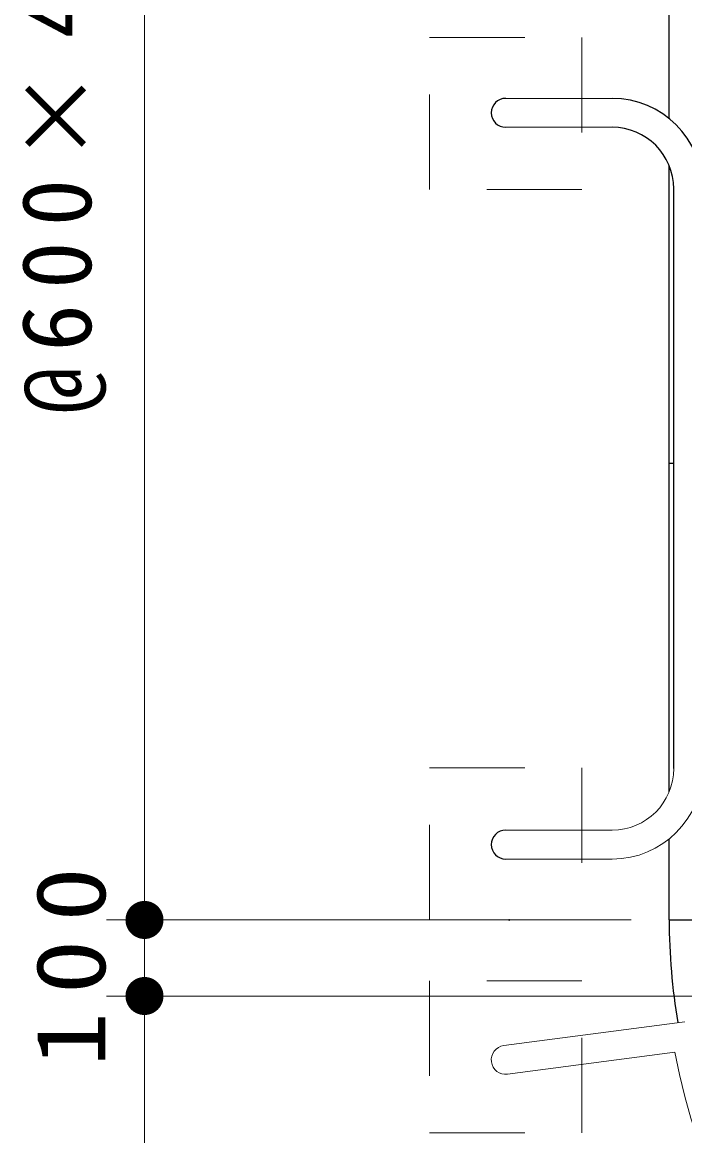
# Model space of a CAD drawing. Units: millimetres on the paper, scale 1:50. Extents: x -365 to 0, y -19 to 257.
# Drawn here: x -340.33 to -322.91, y 158.24 to 187.52 of the extents above; entities that cross this region are included whole.
import ezdxf

# ---------------------------------------------------------------- set-up
doc = ezdxf.new("R2010")
doc.units = ezdxf.units.MM
doc.linetypes.add('USER1', pattern=[4.5, 2.5, -2])
doc.layers.add('LY_1', color=7, linetype='Continuous', lineweight=13)
doc.styles.add('ＭＳ ゴシック', font='')
doc.styles.get('ＭＳ ゴシック').set_extended_font_data('MS Gothic')

# ---------------------------------------------------------------- blocks, each defined once
blk = doc.blocks.new('filled_dot')
at = {"color": 0, "linetype": 'Continuous', "lineweight": -2, "const_width": 1.25}
blk.add_lwpolyline([(-0.625, 0, 1), (0.625, 0, 1)], format="xyb", close=True, dxfattribs=at)

msp = doc.modelspace()

# ---------------------------------------------------------------- linework, layer by layer
at = {"layer": 'LY_1'}
for p, q in [((-337.12, 163.917), (-337.12, 211.917)), ((-324.32, 163.917), (-338.12, 163.917)), ((-337.12, 161.917), (-337.12, 163.917)), ((-308.32, 161.917), (-338.12, 161.917)), ((-337.12, 149.917), (-337.12, 161.917)), ((-322.911, 161.24), (-327.67, 160.613)), ((-323.17, 160.439), (-327.57, 159.86))]:
    msp.add_line(p, q, dxfattribs=at)
at = {"layer": 'LY_1', "lineweight": 25}
for p, q in [((-323.32, 184.985), (-323.32, 187.917)), ((-323.32, 167.285), (-323.32, 183.749)), ((-323.2, 175.917), (-323.32, 175.917)), ((-323.32, 163.917), (-323.32, 166.049)), ((-323.32, 163.917), (-321.32, 163.917)), ((-323.32, 163.917), (-321.32, 163.917))]:
    msp.add_line(p, q, dxfattribs=at)
at = {"layer": 'LY_1', "linetype": 'USER1'}
for p, q in [((-329.62, 187.117), (-325.62, 187.117)), ((-329.62, 183.117), (-329.62, 187.117)), ((-325.62, 187.117), (-325.62, 183.117)), ((-325.62, 183.117), (-329.62, 183.117)), ((-329.62, 163.917), (-329.62, 167.917)), ((-329.62, 167.917), (-325.62, 167.917)), ((-325.62, 167.917), (-325.62, 163.917)), ((-325.62, 163.917), (-329.62, 163.917)), ((-325.62, 162.317), (-329.62, 162.317)), ((-329.62, 162.317), (-329.62, 158.317)), ((-325.62, 158.317), (-325.62, 162.317)), ((-329.62, 158.317), (-325.62, 158.317))]:
    msp.add_line(p, q, dxfattribs=at)
at = {"layer": 'LY_1', "color": 4}
for p, q in [((-324.82, 185.517), (-327.62, 185.517)), ((-324.82, 184.757), (-327.62, 184.757)), ((-324.82, 166.277), (-327.62, 166.277)), ((-324.82, 165.517), (-327.62, 165.517))]:
    msp.add_line(p, q, dxfattribs=at)
at = {"layer": 'LY_1', "color": 4, "lineweight": 25}
msp.add_line((-323.2, 167.897), (-323.2, 183.137), dxfattribs=at)
at = {"layer": 'LY_1', "color": 3}
msp.add_line((-327.528, 163.937), (-327.528, 163.897), dxfattribs=at)
msp.add_line((-327.528, 163.937), (-327.528, 163.897), dxfattribs=at)
at = {"layer": 'LY_1', "color": 4, "lineweight": 25}
for centre, radius, start, end in [((-327.62, 185.137), 0.38, 90, 270), ((-324.82, 183.137), 2.38, 0, 90), ((-324.82, 183.137), 1.62, 0, 90), ((-327.62, 165.897), 0.38, 90, 270)]:
    msp.add_arc(centre, radius, start, end, dxfattribs=at)
at = {"layer": 'LY_1', "color": 4}
for radius in [2.38, 1.62]:
    msp.add_arc((-324.82, 167.897), radius, 270, 0, dxfattribs=at)
at = {"layer": 'LY_1', "lineweight": 25}
msp.add_arc((-307.32, 163.917), 16, 180, 189.7171, dxfattribs=at)
at = {"layer": 'LY_1'}
for centre, radius, start, end in [((-327.62, 160.237), 0.38, 97.5, 277.5), ((-308.039, 163.198), 15.38, 190.3324, 259.6676)]:
    msp.add_arc(centre, radius, start, end, dxfattribs=at)

# ---------------------------------------------------------------- block references
at = {"layer": 'LY_1', "xscale": 0.4, "yscale": 0.4}
for p, rotation in [((-337.12, 163.917), 270), ((-337.12, 163.917), 90), ((-337.12, 161.917), 90), ((-337.12, 161.917), 270)]:
    msp.add_blockref('filled_dot', p, dxfattribs=dict(at, rotation=rotation))

# ---------------------------------------------------------------- texts
at = {"layer": 'LY_1', "char_height": 1.833, "attachment_point": 8, "rotation": 90, "style": 'ＭＳ ゴシック'}
for s, insert in [('\\T1.32;@600×4＝2400', (-338.12, 187.917)), ('\\T1.33;\\W1.15;100', (-338.12, 162.917))]:
    msp.add_mtext(s, dxfattribs=dict(at, insert=insert))

doc.saveas('drawing.dxf')
